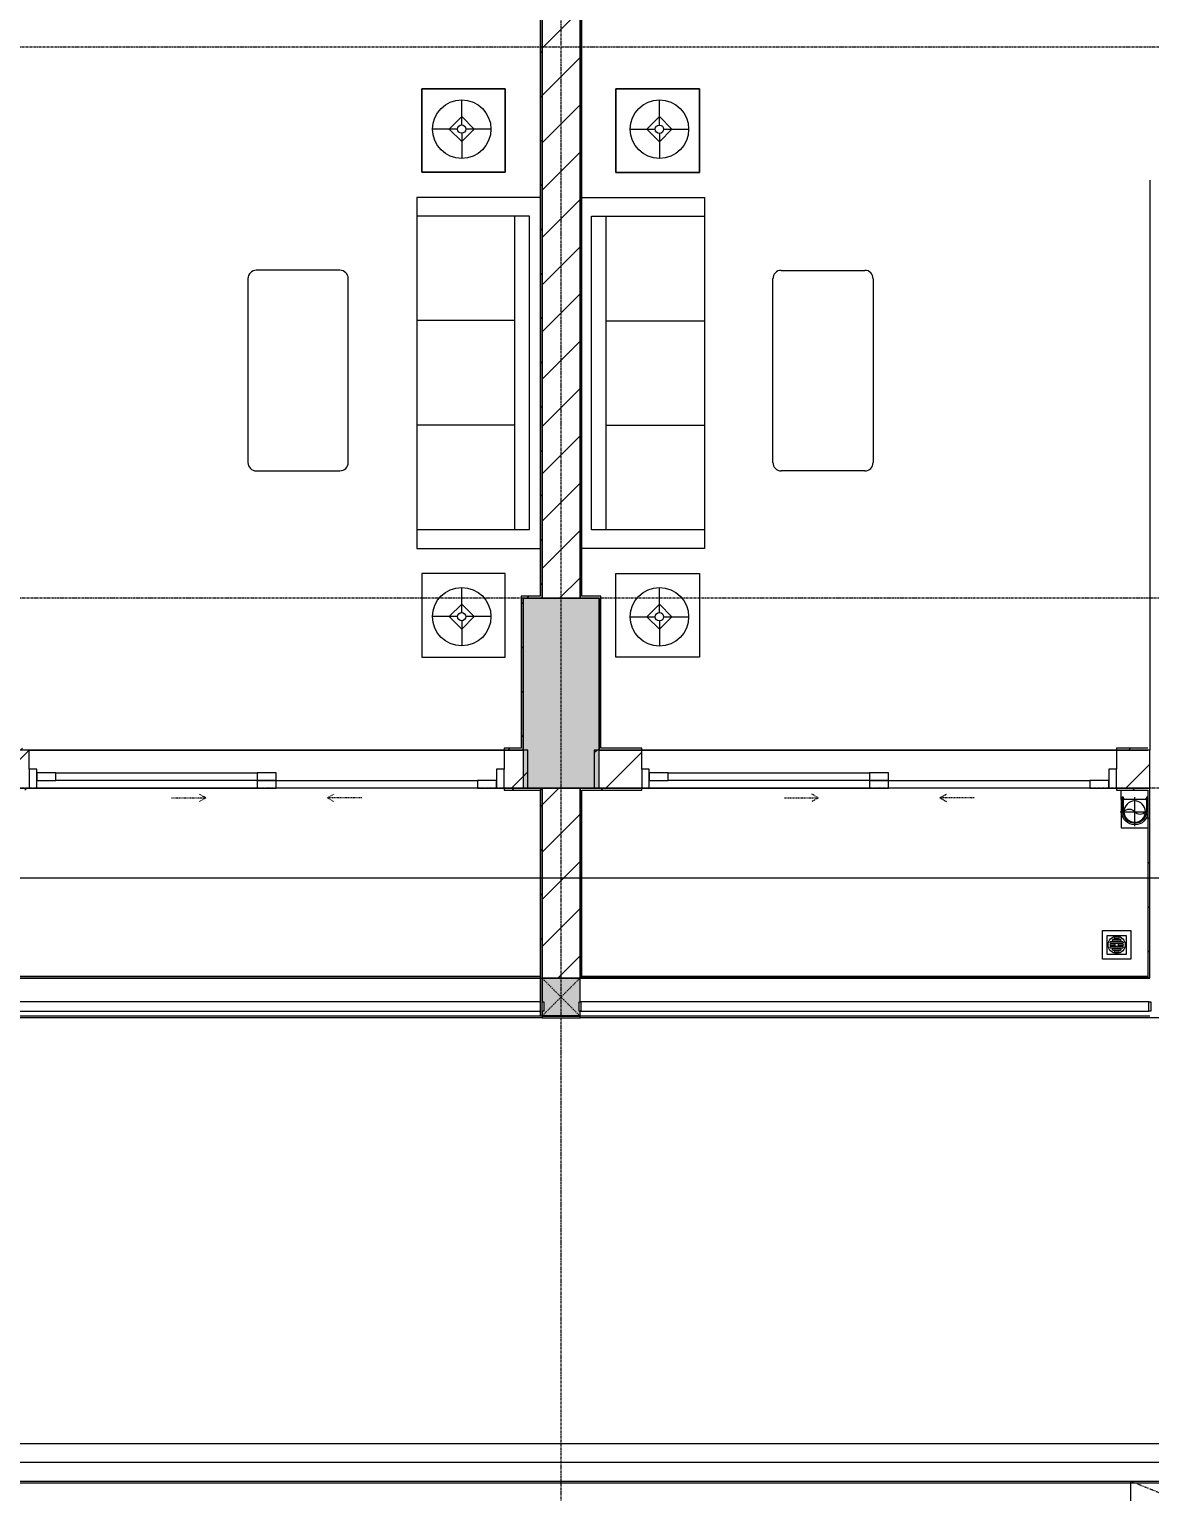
# Model space of a CAD drawing. Header units: millimetres. Extents: x 5356 to 209803, y -16346 to 109894.
# Drawn here: x 88953 to 94853, y 20833 to 28532 of the extents above; entities that cross this region are included whole.
import ezdxf

# ---------------------------------------------------------------- set-up
doc = ezdxf.new("R2010")
doc.units = ezdxf.units.MM
for name, pattern in [('Dash', [6, 3, -3]), ('Grid Line', [22.225, 12.7, -3.175, 3.175, -3.175]), ('IMPORT-CENTER _3_', [10.16, 6.35, -1.27, 1.27, -1.27])]:
    doc.linetypes.add(name, pattern=pattern)
for name, color, linetype, lineweight in [('0-1', 7, 'Continuous', 5), ('A-ANNO-DIMS', 211, 'Continuous', 9), ('A-ANNO-DIMS-220', 211, 'Continuous', 9), ('A-DOOR', 31, 'Continuous', 9), ('A-DOOR-FRAM', 31, 'Continuous', 9), ('A-DOOR-HDLN', 31, 'Dash', 9), ('A-FLOR-1', 9, 'Continuous', 9), ('A-FLOR-HRAL', 11, 'Continuous', 9), ('A-WALL', 113, 'Continuous', 9), ('A-WALL-1', 253, 'Continuous', 18), ('A-WALL-3', 113, 'Continuous', 18), ('A-WALL-PATT-2', 9, 'Continuous', 9), ('A-WALL-PATT-3', 111, 'Continuous', 9), ('C-PRKG', 70, 'Continuous', 9), ('C-PRKG-HDLN', 70, 'Dash', 9), ('G-IMPT', 8, 'Continuous', 9), ('G-IMPT-2', 8, 'IMPORT-CENTER _3_', 9), ('I-FURN', 30, 'Continuous', 9), ('I-FURN-1', 9, 'Continuous', 9), ('I-WALL-1', 253, 'Continuous', 18), ('I-WALL-2', 9, 'Continuous', 9), ('M-EQPM', 50, 'Continuous', 9), ('S-BEAM-1', 9, 'Continuous', 9), ('S-COLS', 52, 'Continuous', 9), ('S-COLS-1', 254, 'Continuous', 5), ('S-COLS-2', 253, 'Continuous', 18), ('S-COLS-4', 52, 'Continuous', 18), ('S-COLS-5', 52, 'Dash', 9), ('S-COLS-HDLN', 52, 'Dash', 9), ('S-GRID-1', 1, 'Grid Line', 9)]:
    doc.layers.add(name, color=color, linetype=linetype, lineweight=lineweight)
doc.styles.add('Arial_2', font='arial_0.ttf', dxfattribs={"width": 0.9, "height": 660})
doc.dimstyles.new('1_Dim_chi_tiet_khu_đất_2', dxfattribs={"dimscale": 304.8, "dimtxt": 673.371204, "dimasz": 0.866142, "dimexe": 0.721785, "dimexo": 0.0625, "dimgap": 0.072178, "dimtad": 1, "dimdec": 0, "dimrnd": 5, "dimzin": 0, "dimdsep": 46, "dimtxsty": 'Arial_2', "dimblk1": 'OBLIQUE', "dimblk2": 'OBLIQUE', "dimsah": 1, "dimcen": 0.09, "dimdle": 0.721785, "dimazin": 0, "dimtfac": 1, "dimtdec": 4, "dimtix": 1, "dimtmove": 0, "dimatfit": 3, "dimfxl": 2.165354, "dimfxlon": 1, "dimtvp": 1, "dimtolj": 1, "dimtzin": 0, "dimarcsym": 2})
pattern_1 = [(45, (0, 0), (-116.67262, 116.67262), [])]
pattern_2 = [(45, (0, 0), (-124.4508, 124.4508), [])]

# ---------------------------------------------------------------- blocks, each defined once
blk = doc.blocks.new('NCV_TKTC_KET CAU_rvt-1-TKCS_MB ĐỊNH VỊ MỐC TỌA ĐỘ CÔNG TRÌNH')
at = {"layer": 'S-COLS-1'}
blk.add_hatch(color=256, dxfattribs=at).paths.add_polyline_path([(91952.6, 24536.9), (91952.6, 25536.9), (91552.6, 25536.9), (91552.6, 24536.9)])
at = {"layer": 'S-BEAM-1'}
for p, q in [((91642.6, 23535.3), (86477.6, 23535.3)), ((94852.5, 23535.3), (91852.6, 23535.3))]:
    blk.add_line(p, q, dxfattribs=at)
at = {"layer": 'S-COLS-2'}
for p, q in [((91952.6, 25536.9), (91552.6, 25536.9)), ((91552.6, 25536.9), (91552.6, 24536.9)), ((91952.6, 24536.9), (91952.6, 25536.9)), ((91552.6, 24536.9), (91952.6, 24536.9))]:
    blk.add_line(p, q, dxfattribs=at)
blk = doc.blocks.new('LOBBY_SOFA_1 - LOBBY_SOFA_1-852725-TKCS_MB ĐỊNH VỊ MỐC TỌA ĐỘ CÔNG TRÌNH')
at = {"layer": 'I-FURN'}
for p, q in [((-2128.3, 1548.5), (-1160.3, 1548.5)), ((-2172.3, 1064.5), (-2172.3, 1504.5)), ((-1116.3, 1504.5), (-1116.3, 1064.5)), ((-1160.3, 1020.5), (-2128.3, 1020.5)), ((-2688.2, 633.5), (-3128.2, 633.5)), ((-3128.2, 633.5), (-3128.2, 193.5)), ((-2688.2, 193.5), (-2688.2, 633.5)), ((-2556, 660), (-708, 660)), ((-2556, 14.9), (-2556, 660)), ((-2457, 66), (-2457, 660)), ((-1907, 143), (-1907, 660)), ((-1357, 143), (-1357, 660)), ((-807, 660), (-807, 66)), ((-708, 660), (-708, 14.9)), ((-575.9, 633.5), (-135.9, 633.5)), ((-575.9, 193.5), (-575.9, 633.5)), ((-135.9, 633.5), (-135.9, 193.5)), ((-2915.4, 445), (-2915.4, 577)), ((-348.6, 445), (-348.6, 577)), ((-2981.4, 423), (-2915.4, 489)), ((-2915.4, 489), (-2849.4, 423)), ((-348.6, 489), (-414.6, 423)), ((-282.6, 423), (-348.6, 489)), ((-2937.4, 423), (-3069.4, 423)), ((-2915.4, 357), (-2981.4, 423)), ((-2849.4, 423), (-2915.4, 357)), ((-2915.4, 269), (-2915.4, 401)), ((-2893.4, 423), (-2761.4, 423)), ((-370.6, 423), (-502.6, 423)), ((-414.6, 423), (-348.6, 357)), ((-348.6, 357), (-282.6, 423)), ((-348.6, 269), (-348.6, 401)), ((-326.6, 423), (-194.6, 423)), ((-3128.2, 193.5), (-2688.2, 193.5)), ((-135.9, 193.5), (-575.9, 193.5)), ((-807, 143), (-2457, 143)), ((-807, 66), (-2457, 66))]:
    blk.add_line(p, q, dxfattribs=at)
for centre, radius in [((-2915.4, 423), 154), ((-348.6, 423), 154), ((-2915.4, 423), 22), ((-348.6, 423), 22)]:
    blk.add_circle(centre, radius, dxfattribs=at)
for centre, start, end in [((-2128.3, 1504.5), 90, 180), ((-1160.3, 1504.5), 0, 90), ((-2128.3, 1064.5), 180, 270), ((-1160.3, 1064.5), 270, 0)]:
    blk.add_arc(centre, 44, start, end, dxfattribs=at)
at = {"layer": 'I-FURN-1'}
for p, q in [((-2128.3, 1548.5), (-1160.3, 1548.5)), ((-2172.3, 1064.5), (-2172.3, 1504.5)), ((-1116.3, 1504.5), (-1116.3, 1064.5)), ((-1160.3, 1020.5), (-2128.3, 1020.5)), ((-3128.2, 633.5), (-2688.2, 633.5)), ((-3128.2, 193.5), (-3128.2, 633.5)), ((-2688.2, 633.5), (-2688.2, 193.5)), ((-2556, 660), (-708, 660)), ((-2556, 14.9), (-2556, 660)), ((-708, 660), (-708, 14.9)), ((-575.9, 633.5), (-135.9, 633.5)), ((-575.9, 193.5), (-575.9, 633.5)), ((-135.9, 633.5), (-135.9, 193.5)), ((-2688.2, 193.5), (-3128.2, 193.5)), ((-135.9, 193.5), (-575.9, 193.5))]:
    blk.add_line(p, q, dxfattribs=at)
for centre, start, end in [((-2128.3, 1504.5), 90, 180), ((-1160.3, 1504.5), 0, 90), ((-2128.3, 1064.5), 180, 270), ((-1160.3, 1064.5), 270, 0)]:
    blk.add_arc(centre, 44, start, end, dxfattribs=at)
blk = doc.blocks.new('LOBBY_SOFA_1 - LOBBY_SOFA_1-V46-TKCS_MB ĐỊNH VỊ MỐC TỌA ĐỘ CÔNG TRÌNH')
at = {"layer": 'I-FURN'}
for p, q in [((-2556, -10), (-2556, -660)), ((-2457, -66), (-2457, -660)), ((-807, -66), (-2457, -66)), ((-807, -660), (-807, -66)), ((-708, -660), (-708, -10)), ((-807, -143), (-2457, -143)), ((-1907, -143), (-1907, -660)), ((-1357, -143), (-1357, -660)), ((-3128.2, -193.5), (-2688.2, -193.5)), ((-3128.2, -633.5), (-3128.2, -193.5)), ((-2688.2, -193.5), (-2688.2, -633.5)), ((-575.9, -193.5), (-575.9, -633.5)), ((-135.9, -193.5), (-575.9, -193.5)), ((-135.9, -633.5), (-135.9, -193.5)), ((-2915.4, -269), (-2915.4, -401)), ((-348.6, -269), (-348.6, -401)), ((-2915.4, -357), (-2981.4, -423)), ((-2849.4, -423), (-2915.4, -357)), ((-414.6, -423), (-348.6, -357)), ((-348.6, -357), (-282.6, -423)), ((-2937.4, -423), (-3069.4, -423)), ((-2981.4, -423), (-2915.4, -489)), ((-2915.4, -489), (-2849.4, -423)), ((-2915.4, -445), (-2915.4, -577)), ((-2893.4, -423), (-2761.4, -423)), ((-370.6, -423), (-502.6, -423)), ((-348.6, -489), (-414.6, -423)), ((-282.6, -423), (-348.6, -489)), ((-348.6, -445), (-348.6, -577)), ((-326.6, -423), (-194.6, -423)), ((-2688.2, -633.5), (-3128.2, -633.5)), ((-2556, -660), (-708, -660)), ((-575.9, -633.5), (-135.9, -633.5)), ((-2172.3, -1064.5), (-2172.3, -1504.5)), ((-1160.3, -1020.5), (-2128.3, -1020.5)), ((-1116.3, -1504.5), (-1116.3, -1064.5)), ((-2128.3, -1548.5), (-1160.3, -1548.5))]:
    blk.add_line(p, q, dxfattribs=at)
for centre, radius in [((-2915.4, -423), 154), ((-348.6, -423), 154), ((-2915.4, -423), 22), ((-348.6, -423), 22)]:
    blk.add_circle(centre, radius, dxfattribs=at)
for centre, start, end in [((-2128.3, -1064.5), 90, 180), ((-1160.3, -1064.5), 0, 90), ((-2128.3, -1504.5), 180, 270), ((-1160.3, -1504.5), 270, 0)]:
    blk.add_arc(centre, 44, start, end, dxfattribs=at)
at = {"layer": 'I-FURN-1'}
for p, q in [((-2556, -10), (-2556, -660)), ((-708, -660), (-708, -10)), ((-2688.2, -193.5), (-3128.2, -193.5)), ((-3128.2, -193.5), (-3128.2, -633.5)), ((-2688.2, -633.5), (-2688.2, -193.5)), ((-135.9, -193.5), (-575.9, -193.5)), ((-575.9, -193.5), (-575.9, -633.5)), ((-135.9, -633.5), (-135.9, -193.5)), ((-3128.2, -633.5), (-2688.2, -633.5)), ((-2556, -660), (-708, -660)), ((-575.9, -633.5), (-135.9, -633.5)), ((-2172.3, -1064.5), (-2172.3, -1504.5)), ((-1160.3, -1020.5), (-2128.3, -1020.5)), ((-1116.3, -1504.5), (-1116.3, -1064.5)), ((-2128.3, -1548.5), (-1160.3, -1548.5))]:
    blk.add_line(p, q, dxfattribs=at)
for centre, start, end in [((-2128.3, -1064.5), 90, 180), ((-1160.3, -1064.5), 0, 90), ((-2128.3, -1504.5), 180, 270), ((-1160.3, -1504.5), 270, 0)]:
    blk.add_arc(centre, 44, start, end, dxfattribs=at)
blk = doc.blocks.new('NCV_TKTC_TANG 1_rvt-1-TKCS_MB ĐỊNH VỊ MỐC TỌA ĐỘ CÔNG TRÌNH')
at = {"layer": 'A-WALL-PATT-2'}
h = blk.add_hatch(dxfattribs=at)
h.set_pattern_fill('FP_3', color=256, style=0, pattern_type=2)
h.set_pattern_definition(pattern_1)
h.paths.add_polyline_path([(91652.6, 25546.9), (91652.6, 32236.5), (91642.6, 32236.5), (91642.6, 25546.9)])
h = blk.add_hatch(dxfattribs=at)
h.set_pattern_fill('FP_3', color=256, style=0, pattern_type=2)
h.set_pattern_definition(pattern_1)
h.paths.add_polyline_path([(91862.6, 25546.9), (91862.6, 32236.9), (91852.6, 32236.9), (91852.6, 25546.9)])
h = blk.add_hatch(dxfattribs=at)
h.set_pattern_fill('FP_3', color=256, style=0, pattern_type=2)
h.set_pattern_definition(pattern_1)
h.paths.add_polyline_path([(91542.6, 24736.9), (91552.6, 24736.9), (91552.6, 25546.9), (91542.6, 25546.9), (91542.6, 24746.9)])
h = blk.add_hatch(dxfattribs=at)
h.set_pattern_fill('FP_3', color=256, style=0, pattern_type=2)
h.set_pattern_definition(pattern_1)
h.paths.add_polyline_path([(91652.6, 25536.9), (91652.6, 25546.9), (91552.6, 25546.9), (91552.6, 25536.9)])
h = blk.add_hatch(dxfattribs=at)
h.set_pattern_fill('FP_3', color=256, style=0, pattern_type=2)
h.set_pattern_definition(pattern_1)
h.paths.add_polyline_path([(91952.6, 24746.9), (91962.6, 24746.9), (91962.6, 25546.9), (91952.6, 25546.9), (91952.6, 25076.9)])
h = blk.add_hatch(dxfattribs=at)
h.set_pattern_fill('FP_3', color=256, style=0, pattern_type=2)
h.set_pattern_definition(pattern_1)
h.paths.add_polyline_path([(88877.6, 24736.9), (88952.6, 24736.9), (88952.6, 24746.9), (88877.6, 24746.9)])
h.paths.add_polyline_path([(91452.6, 24736.9), (91542.6, 24736.9), (91542.6, 24746.9), (91452.6, 24746.9)])
h = blk.add_hatch(dxfattribs=at)
h.set_pattern_fill('FP_3', color=256, style=0, pattern_type=2)
h.set_pattern_definition(pattern_1)
h.paths.add_polyline_path([(94677.6, 24736.9), (94842.6, 24736.9), (94842.6, 24746.9), (94677.6, 24746.9)])
h.paths.add_polyline_path([(91952.6, 24736.9), (92177.6, 24736.9), (92177.6, 24746.9), (91952.6, 24746.9)])
h = blk.add_hatch(dxfattribs=at)
h.set_pattern_fill('FP_3', color=256, style=0, pattern_type=2)
h.set_pattern_definition(pattern_1)
h.paths.add_polyline_path([(88952.6, 24526.5), (88952.6, 24536.5), (88877.6, 24536.5), (88877.6, 24526.5)])
h.paths.add_polyline_path([(91642.6, 24526.5), (91642.6, 24536.5), (91452.6, 24536.5), (91452.6, 24526.5)])
h = blk.add_hatch(dxfattribs=at)
h.set_pattern_fill('FP_3', color=256, style=0, pattern_type=2)
h.set_pattern_definition(pattern_1)
h.paths.add_polyline_path([(91642.6, 23536.9), (91652.6, 23536.9), (91652.6, 24536.5), (91642.6, 24536.5), (91642.6, 24090.6)])
h = blk.add_hatch(dxfattribs=at)
h.set_pattern_fill('FP_3', color=256, style=0, pattern_type=2)
h.set_pattern_definition(pattern_1)
h.paths.add_polyline_path([(91862.6, 24526.9), (92177.6, 24526.9), (92177.6, 24536.9), (91852.6, 24536.9), (91852.6, 24526.9)])
h.paths.add_polyline_path([(94842.6, 24526.9), (94842.6, 24536.9), (94677.6, 24536.9), (94677.6, 24526.9)])
h = blk.add_hatch(dxfattribs=at)
h.set_pattern_fill('FP_3', color=256, style=0, pattern_type=2)
h.set_pattern_definition(pattern_1)
h.paths.add_polyline_path([(91862.6, 23537.4), (91862.6, 24526.9), (91852.6, 24526.9), (91852.6, 23537.4)])
h = blk.add_hatch(dxfattribs=at)
h.set_pattern_fill('FP_3', color=256, style=0, pattern_type=2)
h.set_pattern_definition(pattern_1)
h.paths.add_polyline_path([(94842.6, 23537.4), (94852.6, 23537.4), (94852.6, 24536.9), (94842.6, 24536.9), (94842.6, 24090.6)])
at = {"layer": 'A-FLOR-1'}
for p, q in [((91452.6, 24736.9), (88952.6, 24736.9)), ((88952.6, 24736.9), (91452.6, 24736.9)), ((92177.6, 24736.9), (94677.6, 24736.9)), ((94677.6, 24736.9), (92177.6, 24736.9)), ((88992.6, 24536.9), (90152.6, 24536.9)), ((92217.6, 24536.9), (93377.6, 24536.9)), ((91852.6, 23536.9), (94852.6, 23536.9))]:
    blk.add_line(p, q, dxfattribs=at)
at = {"layer": 'A-WALL-1'}
blk.add_line((94852.6, 27736.9), (94852.6, 24736.9), dxfattribs=at)
at = {"layer": 'I-WALL-1'}
for p, q in [((91642.6, 32226.5), (91642.6, 25546.9)), ((91652.6, 25546.9), (91652.6, 32236.5)), ((91852.6, 32236.9), (91852.6, 25546.9)), ((91862.6, 25546.9), (91862.6, 32226.9)), ((91552.6, 25546.9), (91542.6, 25546.9)), ((91542.6, 25546.9), (91542.6, 24746.9)), ((91642.6, 25546.9), (91552.6, 25546.9)), ((91552.6, 24736.9), (91552.6, 25536.9)), ((91552.6, 25536.9), (91652.6, 25536.9)), ((91652.6, 25536.9), (91652.6, 25546.9)), ((91852.6, 25546.9), (91852.6, 25536.9)), ((91852.6, 25536.9), (91952.6, 25536.9)), ((91952.6, 25546.9), (91862.6, 25546.9)), ((91962.6, 25546.9), (91952.6, 25546.9)), ((91952.6, 25536.9), (91952.6, 24746.9)), ((91962.6, 24746.9), (91962.6, 25546.9)), ((91542.6, 24746.9), (91452.6, 24746.9)), ((91452.6, 24746.9), (91452.6, 24736.9)), ((91452.6, 24736.9), (91542.6, 24736.9)), ((91542.6, 24736.9), (91552.6, 24736.9)), ((91952.6, 24746.9), (91952.6, 24736.9)), ((91952.6, 24736.9), (92177.6, 24736.9)), ((92177.6, 24746.9), (91962.6, 24746.9)), ((92177.6, 24736.9), (92177.6, 24746.9)), ((94842.6, 24746.9), (94677.6, 24746.9)), ((94677.6, 24746.9), (94677.6, 24736.9)), ((94677.6, 24736.9), (94842.6, 24736.9)), ((91642.6, 24536.5), (91452.6, 24536.5)), ((91452.6, 24536.5), (91452.6, 24526.5)), ((91452.6, 24526.5), (91642.6, 24526.5)), ((91652.6, 24536.5), (91642.6, 24536.5)), ((91642.6, 24526.5), (91642.6, 23536.9)), ((91652.6, 23536.9), (91652.6, 24536.5)), ((92177.6, 24536.9), (91852.6, 24536.9)), ((91852.6, 24536.9), (91852.6, 24526.9)), ((91852.6, 24526.9), (91852.6, 23537.4)), ((91862.6, 24526.9), (92177.6, 24526.9)), ((91862.6, 23537.4), (91862.6, 24526.9)), ((92177.6, 24526.9), (92177.6, 24536.9)), ((94842.6, 24536.9), (94677.6, 24536.9)), ((94677.6, 24536.9), (94677.6, 24526.9)), ((94677.6, 24526.9), (94842.6, 24526.9)), ((94852.6, 24536.9), (94842.6, 24536.9)), ((94842.6, 24526.9), (94842.6, 23537.4)), ((94852.6, 23537.4), (94852.6, 24536.9)), ((91642.6, 23536.9), (91652.6, 23536.9)), ((91852.6, 23537.4), (91862.6, 23537.4)), ((94842.6, 23537.4), (94852.6, 23537.4))]:
    blk.add_line(p, q, dxfattribs=at)
at = {"layer": 'I-WALL-2'}
for p, q in [((86487.6, 23546.9), (91642.6, 23546.9)), ((91642.6, 23536.9), (86487.6, 23536.9)), ((91862.6, 23547.4), (94842.6, 23547.4)), ((94842.6, 23537.4), (91862.6, 23537.4))]:
    blk.add_line(p, q, dxfattribs=at)
at = {"layer": 'I-FURN-1'}
for name, p, rotation in [('LOBBY_SOFA_1 - LOBBY_SOFA_1-V46-TKCS_MB ĐỊNH VỊ MỐC TỌA ĐỘ CÔNG TRÌNH', (91652.6, 25090.9), 270.0000000000001), ('LOBBY_SOFA_1 - LOBBY_SOFA_1-852725-TKCS_MB ĐỊNH VỊ MỐC TỌA ĐỘ CÔNG TRÌNH', (91847.7, 25090.4), 269.9999999999993)]:
    blk.add_blockref(name, p, dxfattribs=dict(at, rotation=rotation))
blk = doc.blocks.new('DEG_02-DEG_03 - DEG_02-2500x2400mm-CỬA ĐI 02 CÁNH TRƯỢT-625766-TKCS_MB ĐỊNH VỊ MỐC TỌA ĐỘ CÔNG TRÌNH')
at = {"layer": 'A-DOOR'}
for p, q in [((-1110, 100), (-1210, 100)), ((-1210, 100), (-1210, 60)), ((-1110, 60), (-1110, 100)), ((-1110, 100), (-50, 100)), ((50, 100), (-50, 100)), ((-50, 100), (-50, 60)), ((50, 60), (50, 100)), ((-1210, 60), (-1110, 60)), ((-50, 60), (-1110, 60)), ((50, 60), (-50, 60)), ((-50, 60), (-50, 20)), ((-50, 60), (50, 60)), ((-50, 20), (50, 20)), ((50, 20), (50, 60)), ((50, 60), (1110, 60)), ((1110, 20), (50, 20)), ((1210, 60), (1110, 60)), ((1110, 60), (1110, 20)), ((1110, 20), (1210, 20)), ((1210, 20), (1210, 60))]:
    blk.add_line(p, q, dxfattribs=at)
at = {"layer": 'A-DOOR-FRAM'}
for p, q in [((-1210, 100), (-1250, 100)), ((-1250, 100), (-1250, 0)), ((-1210, 0), (-1210, 100)), ((1250, 100), (1210, 100)), ((1210, 100), (1210, 0)), ((1250, 0), (1250, 100)), ((-1250, 0), (-1210, 0)), ((1210, 0), (1250, 0))]:
    blk.add_line(p, q, dxfattribs=at)
at = {"layer": 'A-DOOR-HDLN'}
for p, q in [((-320.4, 151.1), (-355, 171.1)), ((320.4, 151.1), (355, 171.1)), ((-500.4, 151.1), (-320.4, 151.1)), ((-320.4, 151.1), (-355, 131.1)), ((320.4, 151.1), (355, 131.1)), ((500.4, 151.1), (320.4, 151.1))]:
    blk.add_line(p, q, dxfattribs=at)
blk = doc.blocks.new('BAI XE PCCC - BAI XE PCCC-1477864-TKCS_MB ĐỊNH VỊ MỐC TỌA ĐỘ CÔNG TRÌNH')
at = {"layer": 'C-PRKG'}
for p, q in [((15000, 0), (15000, -6000)), ((15000, -6000), (0, -6000))]:
    blk.add_line(p, q, dxfattribs=at)
at = {"layer": 'C-PRKG-HDLN'}
blk.add_line((15000, -6000), (0, 0), dxfattribs=at)
blk = doc.blocks.new('Railing - 50 x 10mm-1251311-TKCS_MB ĐỊNH VỊ MỐC TỌA ĐỘ CÔNG TRÌNH')
at = {"layer": 'A-FLOR-HRAL'}
for p, q in [((25, 5), (-25, 5)), ((-25, 5), (-25, -5)), ((25, -5), (25, 5)), ((-25, -5), (25, -5))]:
    blk.add_line(p, q, dxfattribs=at)
blk = doc.blocks.new('Railing - Railing-1602786-TKCS_MB ĐỊNH VỊ MỐC TỌA ĐỘ CÔNG TRÌNH')
at = {"layer": 'A-FLOR-HRAL'}
for p, q in [((94847.5, 23412.4), (91857.5, 23412.4)), ((91857.5, 23362.4), (94847.5, 23362.4))]:
    blk.add_line(p, q, dxfattribs=at)
at = {"extrusion": (0, 0, -1), "zscale": -1, "rotation": 90}
for p in [(-91852.5, 23387.4), (-94852.5, 23387.4)]:
    blk.add_blockref('Railing - 50 x 10mm-1251311-TKCS_MB ĐỊNH VỊ MỐC TỌA ĐỘ CÔNG TRÌNH', p, dxfattribs=at)
blk = doc.blocks.new('Railing - Railing-1602803-TKCS_MB ĐỊNH VỊ MỐC TỌA ĐỘ CÔNG TRÌNH')
at = {"layer": 'A-FLOR-HRAL'}
for p, q in [((91642.6, 23412.4), (86482.6, 23412.4)), ((86482.6, 23362.4), (91642.6, 23362.4))]:
    blk.add_line(p, q, dxfattribs=at)
at = {"extrusion": (0, 0, -1), "zscale": -1, "rotation": 90}
for p in [(-86477.6, 23387.4), (-91657.6, 23387.4)]:
    blk.add_blockref('Railing - 50 x 10mm-1251311-TKCS_MB ĐỊNH VỊ MỐC TỌA ĐỘ CÔNG TRÌNH', p, dxfattribs=at)
blk = doc.blocks.new('TKTC_XREF_251221_MB TANG 1 - TKTC_XREF_260130_MB TANG 1_dwg_THU NUOC - THU NUOC-444531-TKCS_MB TẦNG 1-4202124-TKCS_MB ĐỊNH VỊ MỐC TỌA ĐỘ CÔNG TRÌNH')
at = {"layer": 'M-EQPM'}
for p, q in [((-23.3, 10.8), (40.9, 10.8)), ((40.9, 4.8), (-23.3, 4.8)), ((-11, 23.3), (28.5, 23.3)), ((28.5, 17.3), (-11, 17.3)), ((-1.1, 35.6), (18.5, 35.6)), ((18.5, 29.6), (-1.1, 29.6)), ((-23.3, -13.6), (40.9, -13.6)), ((40.9, -19.6), (-23.3, -19.6)), ((-11, -26.1), (28.5, -26.1)), ((28.5, -32.1), (-11, -32.1)), ((-1.1, -38.5), (18.5, -38.5)), ((18.5, -44.5), (-1.1, -44.5))]:
    blk.add_line(p, q, dxfattribs=at)
at = {"layer": 'M-EQPM', "flags": 128}
for points in [[(83.7, -79.4), (83.7, 70.6), (-66.3, 70.6), (-66.3, -79.4)], [(58.7, -54.4), (58.7, 45.6), (-41.3, 45.6), (-41.3, -54.4)]]:
    blk.add_lwpolyline(points, close=True, dxfattribs=at)
for points in [[(-23.3, -1.2), (0.7, -1.2), (0.7, -7.2), (-23.3, -7.2)], [(40.9, -7.2), (16.7, -7.2), (16.7, -1.2), (40.9, -1.2)]]:
    blk.add_lwpolyline(points, dxfattribs=at)
at = {"layer": 'M-EQPM'}
for centre, radius, start, end in [((8.7, -4.4), 45, 360, 180), ((8.7, -4.4), 45, 360, 180), ((-23.3, 7.8), 3, 90, 270), ((-11, 20.3), 3, 90, 270), ((-1.1, 32.6), 3, 90, 270), ((18.5, 32.6), 3, 270, 90), ((28.5, 20.3), 3, 270, 90), ((40.9, 7.8), 3, 270, 90), ((8.7, -4.4), 45, 180, 360), ((8.7, -4.4), 45, 180, 360), ((-23.3, -4.2), 3, 90, 270), ((-23.3, -16.6), 3, 90, 270), ((-11, -29.1), 3, 90, 270), ((-1.1, -41.5), 3, 90, 270), ((18.5, -41.5), 3, 270, 90), ((28.5, -29.1), 3, 270, 90), ((40.9, -4.2), 3, 270, 90), ((40.9, -16.6), 3, 270, 90)]:
    blk.add_arc(centre, radius, start, end, dxfattribs=at)
blk = doc.blocks.new('TKTC_XREF_251221_MB TANG 1 - TKTC_XREF_260130_MB TANG 1_dwg_CUM U_DN100-V237-TKCS_MB ĐỊNH VỊ MỐC TỌA ĐỘ CÔNG TRÌNH')
at = {"layer": 'G-IMPT'}
blk.add_hatch(color=256, dxfattribs=at).paths.add_polyline_path([(61, 0), (58.9, -15.8), (52.8, -30.5), (43.1, -43.1), (30.5, -52.8), (15.8, -58.9), (0, -61), (0, -57), (14.8, -55.1), (28.5, -49.4), (40.3, -40.3), (49.4, -28.5), (55.1, -14.8), (57, 0), (55.1, 14.8), (49.4, 28.5), (40.3, 40.3), (28.5, 49.4), (14.8, 55.1), (0, 57), (0, 61), (15.8, 58.9), (30.5, 52.8), (43.1, 43.1), (52.8, 30.5), (58.9, 15.8)])
for p, q in [((-79.1, 66.6), (-79.1, 63.4)), ((-76.6, 66.6), (-76.6, 63.4)), ((-74.6, 66.6), (-74.6, 63.4)), ((-72.7, 69.3), (-72.7, 60.7)), ((-66.9, 67.9), (-71.7, 67.9)), ((-66.9, 62.1), (-71.7, 62.1)), ((-65, 69), (0, 69)), ((-79.1, -63.4), (-79.1, -66.6)), ((-76.6, -63.4), (-76.6, -66.6)), ((-74.6, -63.4), (-74.6, -66.6)), ((-72.7, -60.7), (-72.7, -69.1)), ((-66.9, -62.1), (-71.7, -62.1)), ((-66.9, -67.9), (-71.7, -67.9))]:
    blk.add_line(p, q, dxfattribs=at)
at = {"layer": 'G-IMPT', "flags": 128}
for points in [[(-72.7, 67.6), (-78.1, 67.6), (-78.1, 62.4), (-72.7, 62.4)], [(-71.7, 59.2), (-66.9, 59.2), (-66.9, 70.8), (-71.7, 70.8)], [(-66.9, 70.8), (-66.9, 72.7), (-65, 72.7), (-65, 57.3), (-66.9, 57.3), (-66.9, 59.2)], [(-65, 61), (0, 61), (0, 57)], [(-72.7, -62.4), (-78.1, -62.4), (-78.1, -67.6), (-72.7, -67.6)], [(-66.9, -69.1), (-66.9, -59.2), (-71.7, -59.2)], [(-66.9, -59.2), (-66.9, -57.3), (-65, -57.3), (-65, -69.2)], [(-65, -61), (0, -61), (0, -57)]]:
    blk.add_lwpolyline(points, dxfattribs=at)
at = {"layer": 'G-IMPT'}
for centre, radius, start, end in [((-78.1, 66.6), 0.96, 90, 180), ((-78.1, 63.4), 0.96, 180, 270), ((-71.1, 69.3), 1.56, 112.61986, 247.38014), ((-67.9, 65), 4.8, 143.1301, 216.8699), ((-71.1, 60.7), 1.56, 112.61986, 247.38014), ((0, 0), 69, 270.92472, 90), ((0, 0), 61, 270, 90), ((0, 0), 57, 270, 90), ((-78.1, -63.4), 0.96, 90, 180), ((-78.1, -66.6), 0.96, 180, 270), ((-71.1, -60.7), 1.56, 112.61986, 247.38014), ((-67.9, -65), 4.8, 143.1301, 216.8699)]:
    blk.add_arc(centre, radius, start, end, dxfattribs=at)
blk = doc.blocks.new('TKTC_XREF_251221_MB TANG 1 - TKTC_XREF_260130_MB TANG 1_dwg_$cc-V238-TKCS_MB ĐỊNH VỊ MỐC TỌA ĐỘ CÔNG TRÌNH')
at = {"layer": 'G-IMPT'}
blk.add_circle((0, 0), 0.5, dxfattribs=at)
for centre, radius, start, end in [((0, 0), 0.5, 90, 270), ((0.188, 0.25), 0.313, 126.8699, 233.1301), ((-0.188, -0.25), 0.313, 306.8699, 53.1301)]:
    blk.add_arc(centre, radius, start, end, dxfattribs=at)
at = {"layer": 'G-IMPT-2'}
for p, q in [((-0.673, 0), (0.673, 0)), ((0, -0.673), (0, 0.61))]:
    blk.add_line(p, q, dxfattribs=at)
blk = doc.blocks.new('TKTC_XREF_251221_MB TANG 1 - TKTC_XREF_260130_MB TANG 1_dwg-4202109-TKCS_MB ĐỊNH VỊ MỐC TỌA ĐỘ CÔNG TRÌNH')
at = {"layer": 'G-IMPT'}
blk.add_line((-108308.6, -376869.4), (-108450, -376869.4), dxfattribs=at)
at = {"layer": 'G-IMPT', "flags": 128}
for points in [[(-108308.6, -376869.3), (-108450.3, -376869.3), (-108449.9, -376819.7)], [(-108450, -376869.4), (-108450, -377019.1), (-108309.1, -377019.1)]]:
    blk.add_lwpolyline(points, dxfattribs=at)
at = {"extrusion": (0, 0, -1)}
for name, p, xscale, yscale, zscale, rotation in [('TKTC_XREF_251221_MB TANG 1 - TKTC_XREF_260130_MB TANG 1_dwg_$cc-V238-TKCS_MB ĐỊNH VỊ MỐC TỌA ĐỘ CÔNG TRÌNH', (108378.5, -376934.3), 113.7150000000073, 113.7150000000073, -113.7150000000073, 89.99900866374671), ('TKTC_XREF_251221_MB TANG 1 - TKTC_XREF_260130_MB TANG 1_dwg_CUM U_DN100-V237-TKCS_MB ĐỊNH VỊ MỐC TỌA ĐỘ CÔNG TRÌNH', (108377.6, -376934.3), 0.9975000000000007, 0.9975000000000007, -0.9975000000000008, 270.0009913382951)]:
    blk.add_blockref(name, p, dxfattribs=dict(at, xscale=xscale, yscale=yscale, zscale=zscale, rotation=rotation))
at = {"extrusion": (0, 0, -1), "zscale": -1}
blk.add_blockref('TKTC_XREF_251221_MB TANG 1 - TKTC_XREF_260130_MB TANG 1_dwg_THU NUOC - THU NUOC-444531-TKCS_MB TẦNG 1-4202124-TKCS_MB ĐỊNH VỊ MỐC TỌA ĐỘ CÔNG TRÌNH', (108464.6, -377630.4), dxfattribs=at)
blk = doc.blocks.new('TKTC_XREF_251221_MB TANG 1 - TKTC_XREF_251221_MB TANG 1-2038492-TKCS_MB ĐỊNH VỊ MỐC TỌA ĐỘ CÔNG TRÌNH')
blk.add_blockref('TKTC_XREF_251221_MB TANG 1 - TKTC_XREF_260130_MB TANG 1_dwg-4202109-TKCS_MB ĐỊNH VỊ MỐC TỌA ĐỘ CÔNG TRÌNH', (169499.1, 384109.7))
blk = doc.blocks.new('TKTC_NAP THAM BE XLNT_260130 - TKTC_XREF_260130_NAP THAM BE XLNT_dwg-3399784-TKCS_MB ĐỊNH VỊ MỐC TỌA ĐỘ CÔNG TRÌNH')
at = {"layer": 'G-IMPT', "flags": 128}
blk.add_lwpolyline([(83427.6, 20238.2), (98577.4, 20238.2), (98577.4, 14087.9), (83427.6, 14087.9)], close=True, dxfattribs=at)
blk = doc.blocks.new('TKTC_NAP THAM BE XLNT_260130 - NẮP THĂM BỂ XLNT-2335565-TKCS_MB ĐỊNH VỊ MỐC TỌA ĐỘ CÔNG TRÌNH')
blk.add_blockref('TKTC_NAP THAM BE XLNT_260130 - TKTC_XREF_260130_NAP THAM BE XLNT_dwg-3399784-TKCS_MB ĐỊNH VỊ MỐC TỌA ĐỘ CÔNG TRÌNH', (-83427.6, -14087.9))
blk = doc.blocks.new('G1_SOF - BO TRU - 200x200-3050151-TKCS_MB ĐỊNH VỊ MỐC TỌA ĐỘ CÔNG TRÌNH')
at = {"layer": 'S-COLS-HDLN'}
for p, q in [((-100, 100), (100, -100)), ((100, 100), (-100, -100))]:
    blk.add_line(p, q, dxfattribs=at)
blk = doc.blocks.new('DIMBLOCK7-TKCS_MB ĐỊNH VỊ MỐC TỌA ĐỘ CÔNG TRÌNH')
at = {"layer": 'A-ANNO-DIMS-220'}
for p, q in [((33652.6, 24724.5), (33652.6, 23844.5)), ((33652.6, 24064.5), (33652.6, 24724.5)), ((127252.6, 24724.5), (127252.6, 23844.5)), ((127252.6, 24064.5), (127252.6, 24724.5)), ((33432.6, 24064.5), (127472.6, 24064.5))]:
    blk.add_line(p, q, dxfattribs=at)
at = {"layer": 'A-ANNO-DIMS-220', "lineweight": 25}
for p, q in [((33652.6, 24064.5), (33784.6, 24196.5)), ((127252.6, 24064.5), (127384.6, 24196.5)), ((33652.6, 24064.5), (33520.6, 23932.5)), ((127252.6, 24064.5), (127120.6, 23932.5))]:
    blk.add_line(p, q, dxfattribs=at)
at = {"layer": 'A-ANNO-DIMS-220', "color": 0, "insert": (79313, 24943.3), "char_height": 660, "width": 2734.923, "attachment_point": 1, "line_spacing_factor": 0.941778, "style": 'Arial_2'}
blk.add_mtext('93600', dxfattribs=at)
blk = doc.blocks.new('_Oblique')
at = {"color": 0, "linetype": 'ByBlock', "lineweight": -2}
blk.add_line((-0.5, -0.5), (0.5, 0.5), dxfattribs=at)

msp = doc.modelspace()

# ---------------------------------------------------------------- hatches: boundary and pattern name
at = {"layer": 'A-WALL-PATT-3'}
h = msp.add_hatch(dxfattribs=at)
h.set_pattern_fill('FP_1', color=256, style=0, pattern_type=2)
h.set_pattern_definition(pattern_2)
h.paths.add_polyline_path([(91852.6, 25536.9), (91852.6, 28836.9), (91652.6, 28836.9), (91652.6, 25536.9)])
h.paths.add_polyline_path([(91652.6, 29036.9), (91852.6, 29036.9), (91852.6, 32237), (91652.6, 32237), (91652.6, 30994.4)])
h = msp.add_hatch(dxfattribs=at)
h.set_pattern_fill('FP_1', color=256, style=0, pattern_type=2)
h.set_pattern_definition(pattern_2)
h.paths.add_polyline_path([(91577.6, 24536.9), (91577.6, 24736.9), (91452.6, 24736.9), (91452.6, 24536.9)])
h.paths.add_polyline_path([(86477.6, 24536.9), (86877.6, 24536.9), (86877.6, 24736.9), (86477.6, 24736.9), (86477.6, 24583.7)])
h.paths.add_polyline_path([(88277.6, 24536.9), (88677.5, 24536.9), (88677.5, 24736.9), (88277.6, 24736.9), (88277.6, 24573.3)])
h.paths.add_polyline_path([(88952.6, 24536.9), (88952.6, 24736.9), (88877.5, 24736.9), (88877.5, 24536.9)])
h = msp.add_hatch(dxfattribs=at)
h.set_pattern_fill('FP_1', color=256, style=0, pattern_type=2)
h.set_pattern_definition(pattern_2)
h.paths.add_polyline_path([(94852.6, 24536.9), (94852.6, 24736.9), (94677.6, 24736.9), (94677.6, 24536.9)])
h.paths.add_polyline_path([(92177.6, 24536.9), (92177.6, 24736.9), (91927.6, 24736.9), (91927.6, 24536.9)])
h = msp.add_hatch(dxfattribs=at)
h.set_pattern_fill('FP_1', color=256, style=0, pattern_type=2)
h.set_pattern_definition(pattern_2)
h.paths.add_polyline_path([(91852.6, 23536.9), (91852.6, 24537.4), (91652.6, 24537.4), (91652.6, 23536.9)])
at = {"layer": 'S-COLS-1'}
msp.add_hatch(color=256, dxfattribs=at).paths.add_polyline_path([(91662.6, 23336.9), (91852.6, 23336.9), (91852.6, 23362.4), (91847.5, 23362.4), (91847.5, 23412.4), (91852.6, 23412.4), (91852.6, 23536.9), (91652.6, 23536.9), (91652.6, 23412.4), (91662.6, 23412.4), (91662.6, 23362.4), (91652.6, 23362.4), (91652.6, 23336.9)])

# ---------------------------------------------------------------- linework, layer by layer
at = {"layer": 'A-WALL'}
for p, q in [((88952.6, 24736.9), (91452.6, 24736.9)), ((92177.6, 24736.9), (94677.6, 24736.9)), ((94852.6, 24536.9), (94852.6, 24736.9)), ((90152.6, 24536.9), (88992.6, 24536.9)), ((93377.6, 24536.9), (92217.6, 24536.9)), ((91652.6, 23536.9), (91852.6, 23536.9)), ((86477.6, 23337.4), (91642.6, 23337.4)), ((91852.6, 23337.4), (94852.6, 23337.4)), ((91653.6, 23327.4), (86477.6, 23327.4)), ((95052.6, 23327.4), (91852.6, 23327.4)), ((83752.6, 20988.2), (116092.6, 20988.2)), ((83652.6, 20888.2), (116092.6, 20888.2)), ((116092.6, 20878.2), (83667.6, 20878.2))]:
    msp.add_line(p, q, dxfattribs=at)
at = {"layer": 'A-WALL-3'}
for p, q in [((91652.6, 28836.9), (91652.6, 25536.9)), ((91852.6, 25536.9), (91852.6, 28836.9)), ((91652.6, 25536.9), (91852.6, 25536.9)), ((88952.6, 24736.9), (88877.5, 24736.9)), ((88952.6, 24636.9), (88952.6, 24736.9)), ((91577.6, 24736.9), (91452.6, 24736.9)), ((91452.6, 24736.9), (91452.6, 24636.9)), ((91577.6, 24536.9), (91577.6, 24736.9)), ((92177.6, 24736.9), (91927.6, 24736.9)), ((91927.6, 24736.9), (91927.6, 24536.9)), ((92177.6, 24636.9), (92177.6, 24736.9)), ((94852.6, 24736.9), (94677.6, 24736.9)), ((94677.6, 24736.9), (94677.6, 24636.9)), ((88877.5, 24536.9), (88952.6, 24536.9)), ((91452.6, 24536.9), (91577.6, 24536.9)), ((91652.6, 24530.2), (91642.6, 24530.2)), ((91642.6, 24530.2), (91642.6, 23337.4)), ((91852.6, 24537.4), (91652.6, 24537.4)), ((91652.6, 24537.4), (91652.6, 23536.9)), ((91652.6, 23412.4), (91652.6, 24530.2)), ((91852.6, 23536.9), (91852.6, 24537.4)), ((91927.6, 24536.9), (92177.6, 24536.9)), ((94677.6, 24536.9), (94852.6, 24536.9)), ((91642.6, 23337.4), (91652.6, 23337.4)), ((91652.6, 23337.4), (91652.6, 23362.4)), ((91852.6, 23337.4), (91653.6, 23337.4)), ((91653.6, 23337.4), (91653.6, 23327.4)), ((91852.6, 23327.4), (91852.6, 23337.4)), ((91653.6, 23327.4), (91852.6, 23327.4))]:
    msp.add_line(p, q, dxfattribs=at)
at = {"layer": 'S-COLS'}
msp.add_line((91852.6, 23536.9), (91652.6, 23536.9), dxfattribs=at)
at = {"layer": 'S-COLS-4'}
for p, q in [((91652.6, 23536.9), (91652.6, 23412.4)), ((91852.6, 23412.4), (91852.6, 23536.9)), ((91652.6, 23362.4), (91652.6, 23336.9)), ((91652.6, 23336.9), (91852.6, 23336.9)), ((91852.6, 23336.9), (91852.6, 23362.4))]:
    msp.add_line(p, q, dxfattribs=at)
at = {"layer": 'S-GRID-1'}
for p, q in [((91752.6, 20960.6), (91752.6, 80482.7)), ((131551.8, 28436.9), (29351.8, 28436.9)), ((128757.8, 25536.9), (32145.8, 25536.9)), ((131551.8, 24536.9), (29351.8, 24536.9)), ((91752.6, 15460.6), (91752.6, 20960.6))]:
    msp.add_line(p, q, dxfattribs=at)

# ---------------------------------------------------------------- block references
at = {"layer": '0-1'}
for name in ['NCV_TKTC_KET CAU_rvt-1-TKCS_MB ĐỊNH VỊ MỐC TỌA ĐỘ CÔNG TRÌNH', 'NCV_TKTC_TANG 1_rvt-1-TKCS_MB ĐỊNH VỊ MỐC TỌA ĐỘ CÔNG TRÌNH']:
    msp.add_blockref(name, (0, 0), dxfattribs=at)
at = {"layer": 'A-DOOR', "rotation": 180}
for p in [(90202.6, 24636.9), (93427.6, 24636.9)]:
    msp.add_blockref('DEG_02-DEG_03 - DEG_02-2500x2400mm-CỬA ĐI 02 CÁNH TRƯỢT-625766-TKCS_MB ĐỊNH VỊ MỐC TỌA ĐỘ CÔNG TRÌNH', p, dxfattribs=at)
at = {"layer": 'A-FLOR-HRAL'}
for name in ['Railing - Railing-1602803-TKCS_MB ĐỊNH VỊ MỐC TỌA ĐỘ CÔNG TRÌNH', 'Railing - Railing-1602786-TKCS_MB ĐỊNH VỊ MỐC TỌA ĐỘ CÔNG TRÌNH']:
    msp.add_blockref(name, (0, 0), dxfattribs=at)
at = {"layer": 'C-PRKG', "rotation": 180}
msp.add_blockref('BAI XE PCCC - BAI XE PCCC-1477864-TKCS_MB ĐỊNH VỊ MỐC TỌA ĐỘ CÔNG TRÌNH', (109752.6, 14888.2), dxfattribs=at)
at = {"layer": 'M-EQPM'}
for name, p in [('TKTC_XREF_251221_MB TANG 1 - TKTC_XREF_251221_MB TANG 1-2038492-TKCS_MB ĐỊNH VỊ MỐC TỌA ĐỘ CÔNG TRÌNH', (33652.6, 17236.9)), ('TKTC_NAP THAM BE XLNT_260130 - NẮP THĂM BỂ XLNT-2335565-TKCS_MB ĐỊNH VỊ MỐC TỌA ĐỘ CÔNG TRÌNH', (86182.6, 14936.6))]:
    msp.add_blockref(name, p, dxfattribs=at)
at = {"layer": 'S-COLS-5'}
msp.add_blockref('G1_SOF - BO TRU - 200x200-3050151-TKCS_MB ĐỊNH VỊ MỐC TỌA ĐỘ CÔNG TRÌNH', (91752.6, 23436.9), dxfattribs=at)

# ---------------------------------------------------------------- dimensions: what is measured, and where the dimension line sits
at = {"layer": 'A-ANNO-DIMS'}
dim = msp.add_linear_dim(base=(127252.6, 24064.5), p1=(33652.6, 24724.5), p2=(127252.6, 24724.5), dimstyle='1_Dim_chi_tiet_khu_đất_2', override={"dimpost": '<>', "dimfxl": 93600}, dxfattribs=at)
dim.commit()
dim.dimension.update_dxf_attribs({"geometry": 'DIMBLOCK7-TKCS_MB ĐỊNH VỊ MỐC TỌA ĐỘ CÔNG TRÌNH', "text_midpoint": (80452.6, 24423.7)})

doc.saveas('drawing.dxf')
